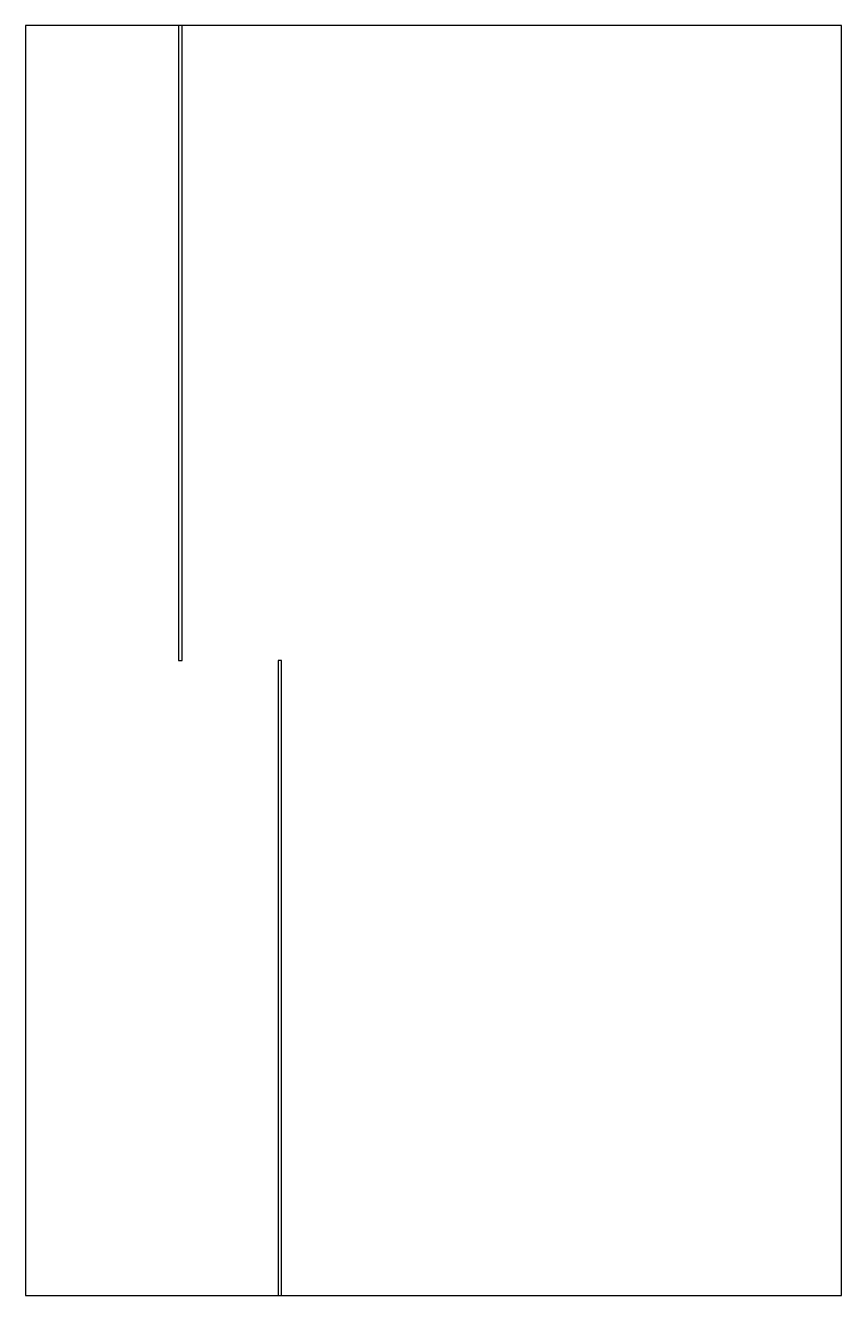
# Model space of a CAD drawing. Header units: millimetres. Extents: x 0 to 740, y 0 to 1150.
import ezdxf

# ---------------------------------------------------------------- set-up
doc = ezdxf.new("R2010")
doc.units = ezdxf.units.MM
doc.layers.add('OUTLINE', color=5, linetype='Continuous')
doc.layers.add('SLOT', color=1, linetype='Continuous')

msp = doc.modelspace()

# ---------------------------------------------------------------- linework, layer by layer
at = {"layer": 'OUTLINE'}
msp.add_lwpolyline([(0, 0), (739.5, 0), (739.5, 1150), (0, 1150), (0, 0)], close=True, dxfattribs=at)
at = {"layer": 'SLOT'}
for points in [[(138.8, 575), (141.9, 575), (141.9, 1150), (138.8, 1150), (138.8, 575)], [(228.9, 0), (232, 0), (232, 575), (228.9, 575), (228.9, 0)]]:
    msp.add_lwpolyline(points, close=True, dxfattribs=at)

doc.saveas('drawing.dxf')
